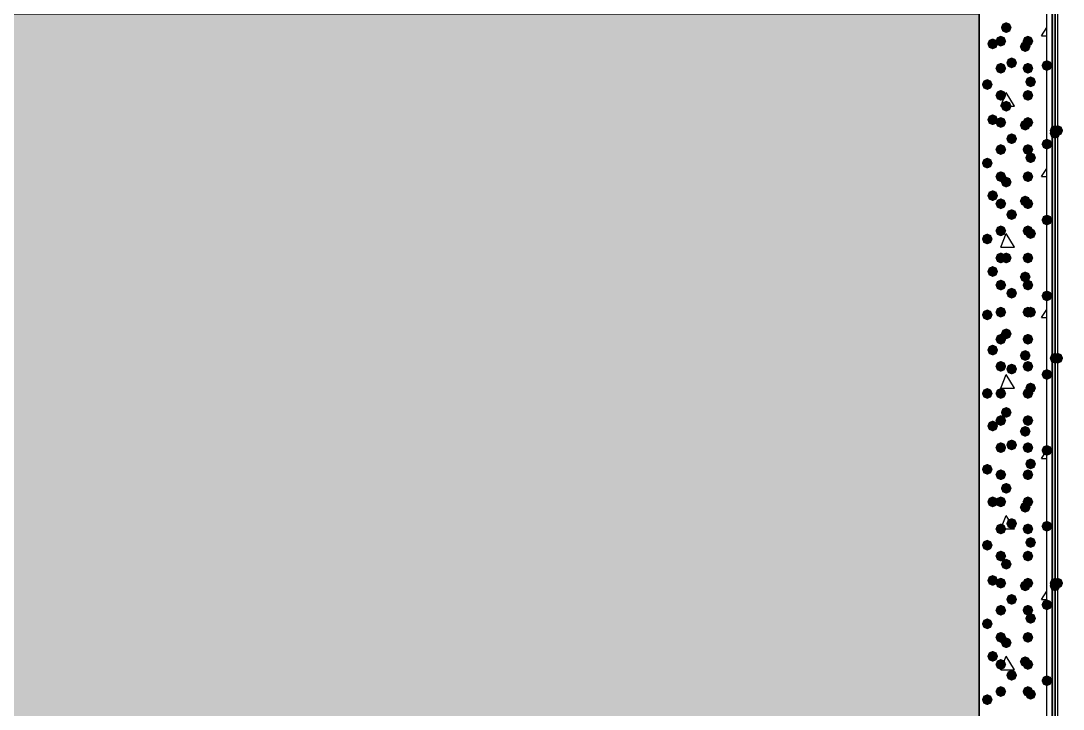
# Model space of a CAD drawing. Header units: millimetres. Extents: x 0 to 420, y 0 to 297.
# Drawn here: x 364.55 to 380.83, y 94.89 to 105.64 of the extents above; entities that cross this region are included whole.
import ezdxf

# ---------------------------------------------------------------- set-up
doc = ezdxf.new("R2010")
doc.units = ezdxf.units.MM
doc.layers.get('0').update_dxf_attribs({"linetype": 'CONTINUOUS'})

msp = doc.modelspace()

# ---------------------------------------------------------------- hatches: boundary and pattern name
at = {"true_color": 0x000007}
h = msp.add_hatch(color=0, dxfattribs=at)
h.paths.add_polyline_path([(380.703667, 228.049667), (380.661333, 228.049667), (380.703667, 84.455)], flags=0)
h.paths.add_polyline_path([(380.661333, 228.049667), (380.703667, 84.455), (380.661333, 84.455)], flags=0)
at = {"true_color": 0x000008}
h = msp.add_hatch(color=0, dxfattribs=at)
h.paths.add_polyline_path([(379.518333, 105.748667), (33.401, 105.748667), (379.518333, 86.656333)], flags=0)
h.paths.add_polyline_path([(33.401, 105.748667), (379.518333, 86.656333), (33.401, 86.656333)], flags=0)
for points in [[(380.026333, 105.537), (380.001463, 105.477204), (379.941667, 105.452333), (379.881871, 105.477204), (379.857, 105.537), (379.881871, 105.596796), (379.941667, 105.621667), (380.001462, 105.596796)], [(379.814667, 105.283), (379.789796, 105.223204), (379.73, 105.198333), (379.670204, 105.223204), (379.645333, 105.283), (379.670204, 105.342796), (379.73, 105.367667), (379.789796, 105.342796)], [(379.941667, 105.325333), (379.916796, 105.265537), (379.857, 105.240667), (379.797204, 105.265537), (379.772333, 105.325333), (379.797204, 105.385129), (379.857, 105.41), (379.916796, 105.385129)], [(380.322667, 105.240667), (380.297796, 105.180871), (380.238, 105.156), (380.178204, 105.180871), (380.153333, 105.240667), (380.178204, 105.300462), (380.238, 105.325333), (380.297796, 105.300463)], [(380.365, 105.325333), (380.340129, 105.265537), (380.280333, 105.240667), (380.220537, 105.265537), (380.195667, 105.325333), (380.220537, 105.385129), (380.280333, 105.41), (380.340129, 105.385129)], [(380.111, 104.986667), (380.086129, 104.926871), (380.026333, 104.902), (379.966537, 104.926871), (379.941667, 104.986667), (379.966537, 105.046462), (380.026333, 105.071333), (380.086129, 105.046463)], [(380.661333, 104.944333), (380.636462, 104.884537), (380.576667, 104.859667), (380.516871, 104.884537), (380.492, 104.944333), (380.516871, 105.004129), (380.576667, 105.029), (380.636462, 105.004129)], [(379.941667, 104.902), (379.916796, 104.842204), (379.857, 104.817333), (379.797204, 104.842204), (379.772333, 104.902), (379.797204, 104.961796), (379.857, 104.986667), (379.916796, 104.961796)], [(380.365, 104.902), (380.340129, 104.842204), (380.280333, 104.817333), (380.220537, 104.842204), (380.195667, 104.902), (380.220537, 104.961796), (380.280333, 104.986667), (380.340129, 104.961796)], [(379.73, 104.648), (379.705129, 104.588204), (379.645333, 104.563333), (379.585537, 104.588204), (379.560667, 104.648), (379.585537, 104.707796), (379.645333, 104.732667), (379.705129, 104.707796)], [(380.407333, 104.690333), (380.382462, 104.630538), (380.322667, 104.605667), (380.262871, 104.630538), (380.238, 104.690333), (380.262871, 104.750129), (380.322667, 104.775), (380.382462, 104.750129)], [(379.941667, 104.478667), (379.916796, 104.418871), (379.857, 104.394), (379.797204, 104.418871), (379.772333, 104.478667), (379.797204, 104.538462), (379.857, 104.563333), (379.916796, 104.538463)], [(380.365, 104.478667), (380.340129, 104.418871), (380.280333, 104.394), (380.220537, 104.418871), (380.195667, 104.478667), (380.220537, 104.538462), (380.280333, 104.563333), (380.340129, 104.538463)], [(380.026333, 104.309333), (380.001463, 104.249537), (379.941667, 104.224667), (379.881871, 104.249537), (379.857, 104.309333), (379.881871, 104.369129), (379.941667, 104.394), (380.001462, 104.369129)], [(379.814667, 104.097667), (379.789796, 104.037871), (379.73, 104.013), (379.670204, 104.037871), (379.645333, 104.097667), (379.670204, 104.157462), (379.73, 104.182333), (379.789796, 104.157463)], [(379.941667, 104.055333), (379.916796, 103.995538), (379.857, 103.970667), (379.797204, 103.995538), (379.772333, 104.055333), (379.797204, 104.115129), (379.857, 104.14), (379.916796, 104.115129)], [(380.322667, 104.013), (380.297796, 103.953204), (380.238, 103.928333), (380.178204, 103.953204), (380.153333, 104.013), (380.178204, 104.072796), (380.238, 104.097667), (380.297796, 104.072796)], [(380.365, 104.055333), (380.340129, 103.995538), (380.280333, 103.970667), (380.220537, 103.995538), (380.195667, 104.055333), (380.220537, 104.115129), (380.280333, 104.14), (380.340129, 104.115129)], [(380.111, 103.801333), (380.086129, 103.741537), (380.026333, 103.716667), (379.966537, 103.741537), (379.941667, 103.801333), (379.966537, 103.861129), (380.026333, 103.886), (380.086129, 103.861129)], [(379.941667, 103.632), (379.916796, 103.572204), (379.857, 103.547333), (379.797204, 103.572204), (379.772333, 103.632), (379.797204, 103.691796), (379.857, 103.716667), (379.916796, 103.691796)], [(380.365, 103.632), (380.340129, 103.572204), (380.280333, 103.547333), (380.220537, 103.572204), (380.195667, 103.632), (380.220537, 103.691796), (380.280333, 103.716667), (380.340129, 103.691796)], [(380.661333, 103.716667), (380.636462, 103.656871), (380.576667, 103.632), (380.516871, 103.656871), (380.492, 103.716667), (380.516871, 103.776462), (380.576667, 103.801333), (380.636462, 103.776463)], [(380.407333, 103.505), (380.382462, 103.445204), (380.322667, 103.420333), (380.262871, 103.445204), (380.238, 103.505), (380.262871, 103.564796), (380.322667, 103.589667), (380.382462, 103.564796)], [(379.73, 103.420333), (379.705129, 103.360538), (379.645333, 103.335667), (379.585537, 103.360538), (379.560667, 103.420333), (379.585537, 103.480129), (379.645333, 103.505), (379.705129, 103.480129)], [(379.941667, 103.208667), (379.916796, 103.148871), (379.857, 103.124), (379.797204, 103.148871), (379.772333, 103.208667), (379.797204, 103.268462), (379.857, 103.293333), (379.916796, 103.268463)], [(380.026333, 103.124), (380.001463, 103.064204), (379.941667, 103.039333), (379.881871, 103.064204), (379.857, 103.124), (379.881871, 103.183796), (379.941667, 103.208667), (380.001462, 103.183796)], [(380.365, 103.208667), (380.340129, 103.148871), (380.280333, 103.124), (380.220537, 103.148871), (380.195667, 103.208667), (380.220537, 103.268462), (380.280333, 103.293333), (380.340129, 103.268463)], [(379.814667, 102.912333), (379.789796, 102.852537), (379.73, 102.827667), (379.670204, 102.852537), (379.645333, 102.912333), (379.670204, 102.972129), (379.73, 102.997), (379.789796, 102.972129)], [(380.322667, 102.827667), (380.297796, 102.767871), (380.238, 102.743), (380.178204, 102.767871), (380.153333, 102.827667), (380.178204, 102.887462), (380.238, 102.912333), (380.297796, 102.887463)], [(379.941667, 102.785333), (379.916796, 102.725538), (379.857, 102.700667), (379.797204, 102.725538), (379.772333, 102.785333), (379.797204, 102.845129), (379.857, 102.87), (379.916796, 102.845129)], [(380.365, 102.785333), (380.340129, 102.725538), (380.280333, 102.700667), (380.220537, 102.725538), (380.195667, 102.785333), (380.220537, 102.845129), (380.280333, 102.87), (380.340129, 102.845129)], [(380.111, 102.616), (380.086129, 102.556204), (380.026333, 102.531333), (379.966537, 102.556204), (379.941667, 102.616), (379.966537, 102.675796), (380.026333, 102.700667), (380.086129, 102.675796)], [(380.661333, 102.531333), (380.636462, 102.471537), (380.576667, 102.446667), (380.516871, 102.471537), (380.492, 102.531333), (380.516871, 102.591129), (380.576667, 102.616), (380.636462, 102.591129)], [(379.941667, 102.362), (379.916796, 102.302204), (379.857, 102.277333), (379.797204, 102.302204), (379.772333, 102.362), (379.797204, 102.421796), (379.857, 102.446667), (379.916796, 102.421796)], [(380.365, 102.362), (380.340129, 102.302204), (380.280333, 102.277333), (380.220537, 102.302204), (380.195667, 102.362), (380.220537, 102.421796), (380.280333, 102.446667), (380.340129, 102.421796)], [(380.407333, 102.319667), (380.382462, 102.259871), (380.322667, 102.235), (380.262871, 102.259871), (380.238, 102.319667), (380.262871, 102.379462), (380.322667, 102.404333), (380.382462, 102.379463)], [(379.73, 102.235), (379.705129, 102.175204), (379.645333, 102.150333), (379.585537, 102.175204), (379.560667, 102.235), (379.585537, 102.294796), (379.645333, 102.319667), (379.705129, 102.294796)], [(379.941667, 101.938667), (379.916796, 101.878871), (379.857, 101.854), (379.797204, 101.878871), (379.772333, 101.938667), (379.797204, 101.998462), (379.857, 102.023333), (379.916796, 101.998463)], [(380.026333, 101.938667), (380.001463, 101.878871), (379.941667, 101.854), (379.881871, 101.878871), (379.857, 101.938667), (379.881871, 101.998462), (379.941667, 102.023333), (380.001462, 101.998463)], [(380.365, 101.938667), (380.340129, 101.878871), (380.280333, 101.854), (380.220537, 101.878871), (380.195667, 101.938667), (380.220537, 101.998462), (380.280333, 102.023333), (380.340129, 101.998463)], [(379.814667, 101.727), (379.789796, 101.667204), (379.73, 101.642333), (379.670204, 101.667204), (379.645333, 101.727), (379.670204, 101.786796), (379.73, 101.811667), (379.789796, 101.786796)], [(379.941667, 101.515333), (379.916796, 101.455537), (379.857, 101.430667), (379.797204, 101.455537), (379.772333, 101.515333), (379.797204, 101.575129), (379.857, 101.6), (379.916796, 101.575129)], [(380.322667, 101.642333), (380.297796, 101.582538), (380.238, 101.557667), (380.178204, 101.582538), (380.153333, 101.642333), (380.178204, 101.702129), (380.238, 101.727), (380.297796, 101.702129)], [(380.365, 101.515333), (380.340129, 101.455537), (380.280333, 101.430667), (380.220537, 101.455537), (380.195667, 101.515333), (380.220537, 101.575129), (380.280333, 101.6), (380.340129, 101.575129)], [(380.111, 101.388333), (380.086129, 101.328537), (380.026333, 101.303667), (379.966537, 101.328537), (379.941667, 101.388333), (379.966537, 101.448129), (380.026333, 101.473), (380.086129, 101.448129)], [(380.661333, 101.346), (380.636462, 101.286204), (380.576667, 101.261333), (380.516871, 101.286204), (380.492, 101.346), (380.516871, 101.405796), (380.576667, 101.430667), (380.636462, 101.405796)], [(379.73, 101.049667), (379.705129, 100.989871), (379.645333, 100.965), (379.585537, 100.989871), (379.560667, 101.049667), (379.585537, 101.109462), (379.645333, 101.134333), (379.705129, 101.109463)], [(379.941667, 101.092), (379.916796, 101.032204), (379.857, 101.007333), (379.797204, 101.032204), (379.772333, 101.092), (379.797204, 101.151796), (379.857, 101.176667), (379.916796, 101.151796)], [(380.365, 101.092), (380.340129, 101.032204), (380.280333, 101.007333), (380.220537, 101.032204), (380.195667, 101.092), (380.220537, 101.151796), (380.280333, 101.176667), (380.340129, 101.151796)], [(380.407333, 101.092), (380.382462, 101.032204), (380.322667, 101.007333), (380.262871, 101.032204), (380.238, 101.092), (380.262871, 101.151796), (380.322667, 101.176667), (380.382462, 101.151796)], [(380.026333, 100.753333), (380.001463, 100.693537), (379.941667, 100.668667), (379.881871, 100.693537), (379.857, 100.753333), (379.881871, 100.813129), (379.941667, 100.838), (380.001462, 100.813129)], [(379.941667, 100.668667), (379.916796, 100.608871), (379.857, 100.584), (379.797204, 100.608871), (379.772333, 100.668667), (379.797204, 100.728462), (379.857, 100.753333), (379.916796, 100.728463)], [(380.365, 100.668667), (380.340129, 100.608871), (380.280333, 100.584), (380.220537, 100.608871), (380.195667, 100.668667), (380.220537, 100.728462), (380.280333, 100.753333), (380.340129, 100.728463)], [(379.814667, 100.499333), (379.789796, 100.439537), (379.73, 100.414667), (379.670204, 100.439537), (379.645333, 100.499333), (379.670204, 100.559129), (379.73, 100.584), (379.789796, 100.559129)], [(380.322667, 100.414667), (380.297796, 100.354871), (380.238, 100.33), (380.178204, 100.354871), (380.153333, 100.414667), (380.178204, 100.474462), (380.238, 100.499333), (380.297796, 100.474463)], [(379.941667, 100.245333), (379.916796, 100.185538), (379.857, 100.160667), (379.797204, 100.185538), (379.772333, 100.245333), (379.797204, 100.305129), (379.857, 100.33), (379.916796, 100.305129)], [(380.111, 100.203), (380.086129, 100.143204), (380.026333, 100.118333), (379.966537, 100.143204), (379.941667, 100.203), (379.966537, 100.262796), (380.026333, 100.287667), (380.086129, 100.262796)], [(380.365, 100.245333), (380.340129, 100.185538), (380.280333, 100.160667), (380.220537, 100.185538), (380.195667, 100.245333), (380.220537, 100.305129), (380.280333, 100.33), (380.340129, 100.305129)], [(380.661333, 100.118333), (380.636462, 100.058538), (380.576667, 100.033667), (380.516871, 100.058538), (380.492, 100.118333), (380.516871, 100.178129), (380.576667, 100.203), (380.636462, 100.178129)], [(380.407333, 99.906667), (380.382462, 99.846871), (380.322667, 99.822), (380.262871, 99.846871), (380.238, 99.906667), (380.262871, 99.966462), (380.322667, 99.991333), (380.382462, 99.966463)], [(379.73, 99.822), (379.705129, 99.762204), (379.645333, 99.737333), (379.585537, 99.762204), (379.560667, 99.822), (379.585537, 99.881796), (379.645333, 99.906667), (379.705129, 99.881796)], [(379.941667, 99.822), (379.916796, 99.762204), (379.857, 99.737333), (379.797204, 99.762204), (379.772333, 99.822), (379.797204, 99.881796), (379.857, 99.906667), (379.916796, 99.881796)], [(380.365, 99.822), (380.340129, 99.762204), (380.280333, 99.737333), (380.220537, 99.762204), (380.195667, 99.822), (380.220537, 99.881796), (380.280333, 99.906667), (380.340129, 99.881796)], [(379.941667, 99.398667), (379.916796, 99.338871), (379.857, 99.314), (379.797204, 99.338871), (379.772333, 99.398667), (379.797204, 99.458462), (379.857, 99.483333), (379.916796, 99.458463)], [(380.026333, 99.525667), (380.001463, 99.465871), (379.941667, 99.441), (379.881871, 99.465871), (379.857, 99.525667), (379.881871, 99.585462), (379.941667, 99.610333), (380.001462, 99.585463)], [(380.365, 99.398667), (380.340129, 99.338871), (380.280333, 99.314), (380.220537, 99.338871), (380.195667, 99.398667), (380.220537, 99.458462), (380.280333, 99.483333), (380.340129, 99.458463)], [(379.814667, 99.314), (379.789796, 99.254204), (379.73, 99.229333), (379.670204, 99.254204), (379.645333, 99.314), (379.670204, 99.373796), (379.73, 99.398667), (379.789796, 99.373796)], [(380.322667, 99.229333), (380.297796, 99.169537), (380.238, 99.144667), (380.178204, 99.169537), (380.153333, 99.229333), (380.178204, 99.289129), (380.238, 99.314), (380.297796, 99.289129)], [(379.941667, 98.975333), (379.916796, 98.915538), (379.857, 98.890667), (379.797204, 98.915538), (379.772333, 98.975333), (379.797204, 99.035129), (379.857, 99.06), (379.916796, 99.035129)], [(380.111, 99.017667), (380.086129, 98.957871), (380.026333, 98.933), (379.966537, 98.957871), (379.941667, 99.017667), (379.966537, 99.077462), (380.026333, 99.102333), (380.086129, 99.077463)], [(380.365, 98.975333), (380.340129, 98.915538), (380.280333, 98.890667), (380.220537, 98.915538), (380.195667, 98.975333), (380.220537, 99.035129), (380.280333, 99.06), (380.340129, 99.035129)], [(380.661333, 98.933), (380.636462, 98.873204), (380.576667, 98.848333), (380.516871, 98.873204), (380.492, 98.933), (380.516871, 98.992796), (380.576667, 99.017667), (380.636462, 98.992796)], [(380.407333, 98.721333), (380.382462, 98.661537), (380.322667, 98.636667), (380.262871, 98.661537), (380.238, 98.721333), (380.262871, 98.781129), (380.322667, 98.806), (380.382462, 98.781129)], [(379.73, 98.636667), (379.705129, 98.576871), (379.645333, 98.552), (379.585537, 98.576871), (379.560667, 98.636667), (379.585537, 98.696462), (379.645333, 98.721333), (379.705129, 98.696463)], [(379.941667, 98.552), (379.916796, 98.492204), (379.857, 98.467333), (379.797204, 98.492204), (379.772333, 98.552), (379.797204, 98.611796), (379.857, 98.636667), (379.916796, 98.611796)], [(380.365, 98.552), (380.340129, 98.492204), (380.280333, 98.467333), (380.220537, 98.492204), (380.195667, 98.552), (380.220537, 98.611796), (380.280333, 98.636667), (380.340129, 98.611796)], [(380.026333, 98.340333), (380.001463, 98.280538), (379.941667, 98.255667), (379.881871, 98.280538), (379.857, 98.340333), (379.881871, 98.400129), (379.941667, 98.425), (380.001462, 98.400129)], [(379.814667, 98.128667), (379.789796, 98.068871), (379.73, 98.044), (379.670204, 98.068871), (379.645333, 98.128667), (379.670204, 98.188462), (379.73, 98.213333), (379.789796, 98.188463)], [(379.941667, 98.128667), (379.916796, 98.068871), (379.857, 98.044), (379.797204, 98.068871), (379.772333, 98.128667), (379.797204, 98.188462), (379.857, 98.213333), (379.916796, 98.188463)], [(380.365, 98.128667), (380.340129, 98.068871), (380.280333, 98.044), (380.220537, 98.068871), (380.195667, 98.128667), (380.220537, 98.188462), (380.280333, 98.213333), (380.340129, 98.188463)], [(380.322667, 98.044), (380.297796, 97.984204), (380.238, 97.959333), (380.178204, 97.984204), (380.153333, 98.044), (380.178204, 98.103796), (380.238, 98.128667), (380.297796, 98.103796)], [(380.111, 97.79), (380.086129, 97.730204), (380.026333, 97.705333), (379.966537, 97.730204), (379.941667, 97.79), (379.966537, 97.849796), (380.026333, 97.874667), (380.086129, 97.849796)], [(380.661333, 97.747667), (380.636462, 97.687871), (380.576667, 97.663), (380.516871, 97.687871), (380.492, 97.747667), (380.516871, 97.807462), (380.576667, 97.832333), (380.636462, 97.807463)], [(379.941667, 97.705333), (379.916796, 97.645537), (379.857, 97.620667), (379.797204, 97.645537), (379.772333, 97.705333), (379.797204, 97.765129), (379.857, 97.79), (379.916796, 97.765129)], [(380.365, 97.705333), (380.340129, 97.645537), (380.280333, 97.620667), (380.220537, 97.645537), (380.195667, 97.705333), (380.220537, 97.765129), (380.280333, 97.79), (380.340129, 97.765129)], [(379.73, 97.451333), (379.705129, 97.391537), (379.645333, 97.366667), (379.585537, 97.391537), (379.560667, 97.451333), (379.585537, 97.511129), (379.645333, 97.536), (379.705129, 97.511129)], [(380.407333, 97.493667), (380.382462, 97.433871), (380.322667, 97.409), (380.262871, 97.433871), (380.238, 97.493667), (380.262871, 97.553462), (380.322667, 97.578333), (380.382462, 97.553463)], [(379.941667, 97.282), (379.916796, 97.222204), (379.857, 97.197333), (379.797204, 97.222204), (379.772333, 97.282), (379.797204, 97.341796), (379.857, 97.366667), (379.916796, 97.341796)], [(380.365, 97.282), (380.340129, 97.222204), (380.280333, 97.197333), (380.220537, 97.222204), (380.195667, 97.282), (380.220537, 97.341796), (380.280333, 97.366667), (380.340129, 97.341796)], [(380.026333, 97.155), (380.001463, 97.095204), (379.941667, 97.070333), (379.881871, 97.095204), (379.857, 97.155), (379.881871, 97.214796), (379.941667, 97.239667), (380.001462, 97.214796)], [(379.814667, 96.901), (379.789796, 96.841204), (379.73, 96.816333), (379.670204, 96.841204), (379.645333, 96.901), (379.670204, 96.960796), (379.73, 96.985667), (379.789796, 96.960796)], [(379.941667, 96.858667), (379.916796, 96.798871), (379.857, 96.774), (379.797204, 96.798871), (379.772333, 96.858667), (379.797204, 96.918462), (379.857, 96.943333), (379.916796, 96.918463)], [(380.322667, 96.816333), (380.297796, 96.756537), (380.238, 96.731667), (380.178204, 96.756537), (380.153333, 96.816333), (380.178204, 96.876129), (380.238, 96.901), (380.297796, 96.876129)], [(380.365, 96.858667), (380.340129, 96.798871), (380.280333, 96.774), (380.220537, 96.798871), (380.195667, 96.858667), (380.220537, 96.918462), (380.280333, 96.943333), (380.340129, 96.918463)], [(380.111, 96.604667), (380.086129, 96.544871), (380.026333, 96.52), (379.966537, 96.544871), (379.941667, 96.604667), (379.966537, 96.664462), (380.026333, 96.689333), (380.086129, 96.664463)], [(380.661333, 96.52), (380.636462, 96.460204), (380.576667, 96.435333), (380.516871, 96.460204), (380.492, 96.52), (380.516871, 96.579796), (380.576667, 96.604667), (380.636462, 96.579796)], [(379.941667, 96.435333), (379.916796, 96.375538), (379.857, 96.350667), (379.797204, 96.375538), (379.772333, 96.435333), (379.797204, 96.495129), (379.857, 96.52), (379.916796, 96.495129)], [(380.365, 96.435333), (380.340129, 96.375538), (380.280333, 96.350667), (380.220537, 96.375538), (380.195667, 96.435333), (380.220537, 96.495129), (380.280333, 96.52), (380.340129, 96.495129)], [(380.407333, 96.308333), (380.382462, 96.248537), (380.322667, 96.223667), (380.262871, 96.248537), (380.238, 96.308333), (380.262871, 96.368129), (380.322667, 96.393), (380.382462, 96.368129)], [(379.73, 96.223667), (379.705129, 96.163871), (379.645333, 96.139), (379.585537, 96.163871), (379.560667, 96.223667), (379.585537, 96.283462), (379.645333, 96.308333), (379.705129, 96.283463)], [(379.941667, 96.012), (379.916796, 95.952204), (379.857, 95.927333), (379.797204, 95.952204), (379.772333, 96.012), (379.797204, 96.071796), (379.857, 96.096667), (379.916796, 96.071796)], [(380.365, 96.012), (380.340129, 95.952204), (380.280333, 95.927333), (380.220537, 95.952204), (380.195667, 96.012), (380.220537, 96.071796), (380.280333, 96.096667), (380.340129, 96.071796)], [(380.026333, 95.927333), (380.001463, 95.867537), (379.941667, 95.842667), (379.881871, 95.867537), (379.857, 95.927333), (379.881871, 95.987129), (379.941667, 96.012), (380.001462, 95.987129)], [(379.814667, 95.715667), (379.789796, 95.655871), (379.73, 95.631), (379.670204, 95.655871), (379.645333, 95.715667), (379.670204, 95.775462), (379.73, 95.800333), (379.789796, 95.775463)], [(380.322667, 95.631), (380.297796, 95.571204), (380.238, 95.546333), (380.178204, 95.571204), (380.153333, 95.631), (380.178204, 95.690796), (380.238, 95.715667), (380.297796, 95.690796)], [(379.941667, 95.588667), (379.916796, 95.528871), (379.857, 95.504), (379.797204, 95.528871), (379.772333, 95.588667), (379.797204, 95.648462), (379.857, 95.673333), (379.916796, 95.648463)], [(380.365, 95.588667), (380.340129, 95.528871), (380.280333, 95.504), (380.220537, 95.528871), (380.195667, 95.588667), (380.220537, 95.648462), (380.280333, 95.673333), (380.340129, 95.648463)], [(380.111, 95.419333), (380.086129, 95.359537), (380.026333, 95.334667), (379.966537, 95.359537), (379.941667, 95.419333), (379.966537, 95.479129), (380.026333, 95.504), (380.086129, 95.479129)], [(380.661333, 95.334667), (380.636462, 95.274871), (380.576667, 95.25), (380.516871, 95.274871), (380.492, 95.334667), (380.516871, 95.394462), (380.576667, 95.419333), (380.636462, 95.394463)], [(379.941667, 95.165333), (379.916796, 95.105538), (379.857, 95.080667), (379.797204, 95.105538), (379.772333, 95.165333), (379.797204, 95.225129), (379.857, 95.25), (379.916796, 95.225129)], [(380.365, 95.165333), (380.340129, 95.105538), (380.280333, 95.080667), (380.220537, 95.105538), (380.195667, 95.165333), (380.220537, 95.225129), (380.280333, 95.25), (380.340129, 95.225129)], [(379.73, 95.038333), (379.705129, 94.978538), (379.645333, 94.953667), (379.585537, 94.978538), (379.560667, 95.038333), (379.585537, 95.098129), (379.645333, 95.123), (379.705129, 95.098129)], [(380.407333, 95.123), (380.382462, 95.063204), (380.322667, 95.038333), (380.262871, 95.063204), (380.238, 95.123), (380.262871, 95.182796), (380.322667, 95.207667), (380.382462, 95.182796)]]:
    msp.add_hatch(color=0, dxfattribs=at).paths.add_polyline_path(points, flags=0)
at = {"true_color": 0x0000fe}
for points in [[(380.788333, 103.928333), (380.763462, 103.868538), (380.703667, 103.843667), (380.643871, 103.868538), (380.619, 103.928333), (380.643871, 103.988129), (380.703667, 104.013), (380.763462, 103.988129)], [(380.788333, 103.928333), (380.763462, 103.868538), (380.703667, 103.843667), (380.643871, 103.868538), (380.619, 103.928333), (380.643871, 103.988129), (380.703667, 104.013), (380.763462, 103.988129)], [(380.830667, 103.928333), (380.805796, 103.868538), (380.746, 103.843667), (380.686204, 103.868538), (380.661333, 103.928333), (380.686204, 103.988129), (380.746, 104.013), (380.805796, 103.988129)], [(380.788333, 103.886), (380.763462, 103.826204), (380.703667, 103.801333), (380.643871, 103.826204), (380.619, 103.886), (380.643871, 103.945796), (380.703667, 103.970667), (380.763462, 103.945796)], [(380.788333, 100.372333), (380.763462, 100.312537), (380.703667, 100.287667), (380.643871, 100.312537), (380.619, 100.372333), (380.643871, 100.432129), (380.703667, 100.457), (380.763462, 100.432129)], [(380.788333, 100.372333), (380.763462, 100.312537), (380.703667, 100.287667), (380.643871, 100.312537), (380.619, 100.372333), (380.643871, 100.432129), (380.703667, 100.457), (380.763462, 100.432129)], [(380.788333, 100.372333), (380.763462, 100.312537), (380.703667, 100.287667), (380.643871, 100.312537), (380.619, 100.372333), (380.643871, 100.432129), (380.703667, 100.457), (380.763462, 100.432129)], [(380.830667, 100.372333), (380.805796, 100.312537), (380.746, 100.287667), (380.686204, 100.312537), (380.661333, 100.372333), (380.686204, 100.432129), (380.746, 100.457), (380.805796, 100.432129)], [(380.788333, 96.858667), (380.763462, 96.798871), (380.703667, 96.774), (380.643871, 96.798871), (380.619, 96.858667), (380.643871, 96.918462), (380.703667, 96.943333), (380.763462, 96.918463)], [(380.788333, 96.816333), (380.763462, 96.756537), (380.703667, 96.731667), (380.643871, 96.756537), (380.619, 96.816333), (380.643871, 96.876129), (380.703667, 96.901), (380.763462, 96.876129)], [(380.788333, 96.816333), (380.763462, 96.756537), (380.703667, 96.731667), (380.643871, 96.756537), (380.619, 96.816333), (380.643871, 96.876129), (380.703667, 96.901), (380.763462, 96.876129)], [(380.830667, 96.858667), (380.805796, 96.798871), (380.746, 96.774), (380.686204, 96.798871), (380.661333, 96.858667), (380.686204, 96.918462), (380.746, 96.943333), (380.805796, 96.918463)]]:
    msp.add_hatch(color=0, dxfattribs=at).paths.add_polyline_path(points, flags=0)

# ---------------------------------------------------------------- linework, layer by layer
at = {"color": 0, "true_color": 0x000007}
for points in [[(380.703667, 228.049667), (380.661333, 228.049667), (380.703667, 84.455)], [(380.661333, 228.049667), (380.703667, 84.455), (380.661333, 84.455)], [(380.746, 228.049667), (380.703667, 228.049667), (380.703667, 84.412667)], [(380.703667, 228.049667), (380.703667, 84.412667)]]:
    msp.add_lwpolyline(points, close=True, dxfattribs=at)
for points in [[(380.661333, 228.049667), (380.661333, 84.455)], [(380.746, 84.412667), (380.746, 228.092), (380.703667, 228.092)], [(380.703667, 228.049667), (380.703667, 84.412667)], [(380.703667, 228.049667), (380.703667, 84.455), (380.703667, 84.412667)], [(379.518333, 105.748667), (379.518333, 86.656333)], [(380.576667, 86.656333), (380.576667, 105.748667)]]:
    msp.add_lwpolyline(points, dxfattribs=at)
at = {"color": 0, "true_color": 0x000008}
msp.add_lwpolyline([(379.518333, 105.748667), (33.401, 105.748667), (379.518333, 86.656333)], close=True, dxfattribs=at)
for points in [[(380.492, 105.41), (380.576667, 105.537)], [(380.492, 105.41), (380.576667, 105.41)], [(379.857, 104.309333), (379.941667, 104.521)], [(380.068667, 104.309333), (379.941667, 104.521)], [(379.857, 104.309333), (380.068667, 104.309333)], [(380.492, 103.208667), (380.576667, 103.335667)], [(380.492, 103.208667), (380.576667, 103.208667)], [(379.857, 102.108), (379.941667, 102.319667)], [(380.068667, 102.108), (379.941667, 102.319667)], [(379.857, 102.108), (380.068667, 102.108)], [(380.492, 101.007333), (380.576667, 101.134333)], [(380.492, 101.007333), (380.576667, 101.007333)], [(379.857, 99.906667), (379.941667, 100.118333)], [(380.068667, 99.906667), (379.941667, 100.118333)], [(379.857, 99.906667), (380.068667, 99.906667)], [(380.492, 98.806), (380.576667, 98.933)], [(380.492, 98.806), (380.576667, 98.806)], [(379.857, 97.705333), (379.941667, 97.917)], [(380.068667, 97.705333), (379.941667, 97.917)], [(379.857, 97.705333), (380.068667, 97.705333)], [(380.492, 96.604667), (380.576667, 96.731667)], [(380.492, 96.604667), (380.576667, 96.604667)], [(379.857, 95.504), (379.941667, 95.715667)], [(380.068667, 95.504), (379.941667, 95.715667)], [(379.857, 95.504), (380.068667, 95.504)]]:
    msp.add_lwpolyline(points, dxfattribs=at)

doc.saveas('drawing.dxf')
